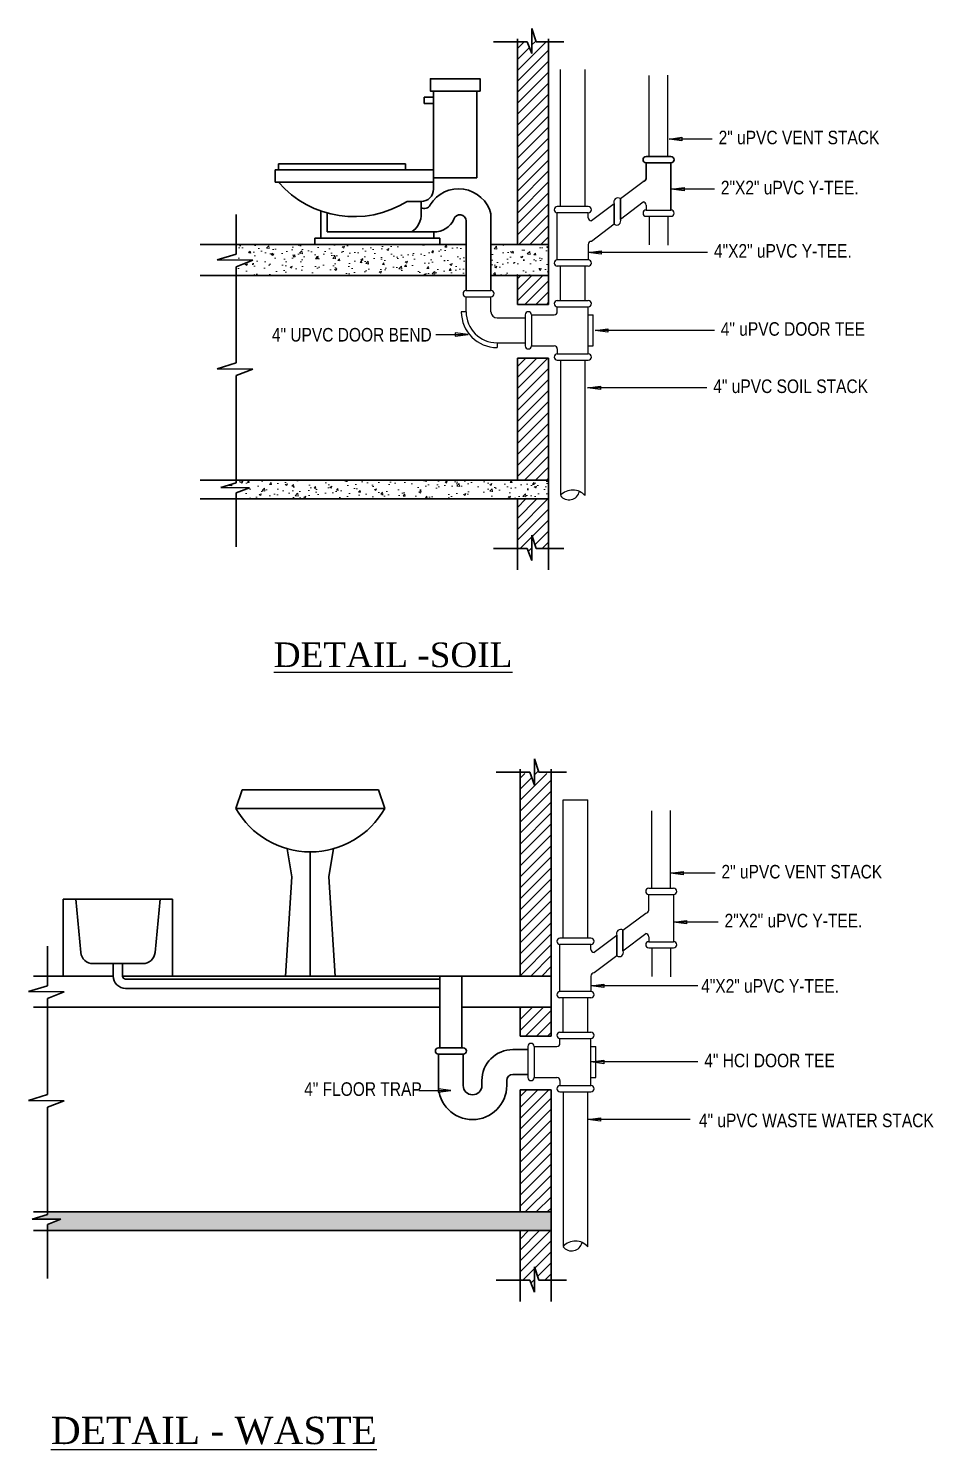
# Model space of a CAD drawing. Header units: inches. Extents: x -54558 to 35158, y -4190 to 41945.
# Drawn here: x 14829 to 15171, y -1558 to -1021 of the extents above; entities that cross this region are included whole.
import ezdxf

# ---------------------------------------------------------------- set-up
doc = ezdxf.new("R2010")
doc.units = ezdxf.units.IN
doc.header["$MEASUREMENT"] = 0
doc.layers.get('0').update_dxf_attribs({"true_color": 0xe4c8de})
for name, color, linetype, lineweight in [('Furniture', 42, 'Continuous', 30), ('Hatch', 8, 'Continuous', 13), ('WALL', 250, 'Continuous', 30)]:
    doc.layers.add(name, color=color, linetype=linetype, lineweight=lineweight)
for name, color, linetype in [('JOINT', 251, 'Continuous'), ('sheed', 253, 'Continuous'), ('SS', 3, 'Continuous'), ('text', 142, 'Continuous'), ('VS', 15, 'Continuous'), ('WWS', 11, 'Continuous')]:
    doc.layers.add(name, color=color, linetype=linetype)
doc.styles.get("Standard").update_dxf_attribs({"font": 'ARIALN.TTF'})
doc.styles.add('style4', font='times.ttf')
pattern_1 = [(45, (2508.4445, -6185.759), (-2.0717808, 2.0717808), [])]
pattern_2 = [(45, (5871.4517, 4211.983), (-2.0717808, 2.0717808), [])]

# ---------------------------------------------------------------- blocks, each defined once
blk = doc.blocks.new('Sink - Pedestal elevation')
for p, q in [((-11, 30), (-12, 27)), ((-11, 30), (11, 30)), ((11, 30), (12, 27)), ((-12, 27), (12, 27)), ((-3, 16), (-3.7523, 20.5139)), ((0, 20), (0, 0)), ((3.7527, 20.5157), (3, 16)), ((-4, 0), (-3, 16)), ((3, 16), (4, 0)), ((-4, 0), (4, 0))]:
    blk.add_line(p, q)
blk.add_arc((0, 33.7857), 13.7857, 209.4871, 330.5129)

msp = doc.modelspace()

# ---------------------------------------------------------------- hatches: boundary and pattern name
at = {"layer": 'Hatch'}
h = msp.add_hatch(dxfattribs=at)
h.set_pattern_fill('AR-CONC', color=256, scale=1.171976, style=0)
h.set_pattern_definition([(50, (2507.441, -5909.477), (8.4061187, -0.73544), [0.878982, -9.6688037]), (355, (2507.441, -5909.477), (-1.6261326, 8.815513), [0.7031857, -7.735043]), (100.4514, (2508.142, -5909.538), (6.7799923, 8.0800674), [0.74702, -8.217219]), (46.1842, (2507.441, -5907.133), (12.507811, -1.9398435), [1.318473, -14.503206]), (96.6356, (2508.484, -5907.295), (10.954025, 11.41643), [1.12053, -12.325826]), (351.1842, (2507.441, -5907.133), (10.954016, 11.416438), [1.054779, -11.602564]), (21, (2508.613, -5907.719), (6.9956086, -4.7185976), [0.878982, -9.6688037]), (326, (2508.613, -5907.719), (2.851598, 8.498586), [0.7031857, -7.735043]), (71.4514, (2509.196, -5908.112), (9.8472093, 3.7799807), [0.74702, -8.217219]), (37.5, (2507.4412, -5909.477), (0.1425106, 3.9014368), [0, -7.6412849, 0, -7.8522406, 0, -7.7643424]), (7.5, (2507.4412, -5909.477), (3.0831124, 4.6224114), [0, -4.4769491, 0, -7.4654884, 0, -2.95924]), (327.5, (2504.8277, -5909.477), (6.25627195, -0.2643377), [0, -2.9299405, 0, -9.1414144, 0, -12.1299538]), (317.5, (2503.656, -5909.477), (6.8348032, 1.1732066), [0, -3.8089227, 0, -6.0708368, 0, -8.6140251])])
h.paths.add_polyline_path([(14994.011, -1114.108), (14994.011, -1102.388), (14945.371, -1102.388), (14907.143, -1102.388), (14907.143, -1106.076), (14899.938, -1108.286), (14913.484, -1108.368), (14907.143, -1110.829), (14907.143, -1114.108)])
h.paths.add_polyline_path([(15003.387, -1102.388), (15003.387, -1114.108), (15025.104, -1114.108), (15025.104, -1102.388)])
h = msp.add_hatch(dxfattribs=at)
h.set_pattern_fill('AR-CONC', color=256, scale=1.171976, style=0)
h.set_pattern_definition([(50, (2507.441, -5909.477), (8.4061187, -0.73544), [0.878982, -9.6688037]), (355, (2507.441, -5909.477), (-1.6261326, 8.815513), [0.7031857, -7.735043]), (100.4514, (2508.142, -5909.538), (6.7799923, 8.0800674), [0.74702, -8.217219]), (46.1842, (2507.441, -5907.133), (12.507811, -1.9398435), [1.318473, -14.503206]), (96.6356, (2508.484, -5907.295), (10.954025, 11.41643), [1.12053, -12.325826]), (351.1842, (2507.441, -5907.133), (10.954016, 11.416438), [1.054779, -11.602564]), (21, (2508.613, -5907.719), (6.9956086, -4.7185976), [0.878982, -9.6688037]), (326, (2508.613, -5907.719), (2.851598, 8.498586), [0.7031857, -7.735043]), (71.4514, (2509.196, -5908.112), (9.8472093, 3.7799807), [0.74702, -8.217219]), (37.5, (2507.4412, -5909.477), (0.1425106, 3.9014368), [0, -7.6412849, 0, -7.8522406, 0, -7.7643424]), (7.5, (2507.4412, -5909.477), (3.0831124, 4.6224114), [0, -4.4769491, 0, -7.4654884, 0, -2.95924]), (327.5, (2504.8277, -5909.477), (6.25627195, -0.2643377), [0, -2.9299405, 0, -9.1414144, 0, -12.1299538]), (317.5, (2503.656, -5909.477), (6.8348032, 1.1732066), [0, -3.8089227, 0, -6.0708368, 0, -8.6140251])])
h.paths.add_polyline_path([(14907.143, -1191.458), (14907.143, -1192.437), (14901.379, -1194.205), (14912.215, -1194.271), (14907.143, -1196.24), (14907.143, -1198.49), (15025.104, -1198.49), (15025.104, -1191.458)])
h = msp.add_hatch(dxfattribs=at)
h.set_pattern_fill('LINE', color=256, scale=23.439524, angle=45, style=0)
h.set_pattern_definition(pattern_1)
h.paths.add_polyline_path([(15014.388, -1378.67), (15026.107, -1378.67), (15026.107, -1302.165), (15021.414, -1302.165), (15019.867, -1297.122), (15019.81, -1306.603), (15018.087, -1302.165), (15014.388, -1302.165)])
h = msp.add_hatch(dxfattribs=at)
h.set_pattern_fill('LINE', color=256, scale=23.439524, angle=45, style=0)
h.set_pattern_definition(pattern_1)
h.paths.add_polyline_path([(15014.388, -1401.337), (15026.107, -1401.337), (15026.107, -1390.39), (15014.388, -1390.39)])
h = msp.add_hatch(dxfattribs=at)
h.set_pattern_fill('LINE', color=256, scale=23.439524, angle=45, style=0)
h.set_pattern_definition(pattern_1)
h.paths.add_polyline_path([(15014.388, -1467.74), (15026.107, -1467.74), (15026.107, -1421.624), (15014.388, -1421.624)])
h = msp.add_hatch(dxfattribs=at)
h.set_pattern_fill('AR-CONC', color=256, scale=1.171976, style=0)
h.set_pattern_definition([(50, (2508.4445, -6185.759), (8.4061187, -0.73544), [0.878982, -9.6688037]), (355, (2508.4445, -6185.759), (-1.6261326, 8.815513), [0.7031857, -7.735043]), (100.4514, (2509.145, -6185.82), (6.7799923, 8.0800674), [0.74702, -8.217219]), (46.1842, (2508.445, -6183.415), (12.507811, -1.9398435), [1.318473, -14.503206]), (96.6356, (2509.487, -6183.577), (10.954025, 11.41643), [1.12053, -12.325826]), (351.1842, (2508.445, -6183.415), (10.954016, 11.416438), [1.054779, -11.602564]), (21, (2509.6165, -6184.001), (6.9956086, -4.7185976), [0.878982, -9.6688037]), (326, (2509.6165, -6184.001), (2.851598, 8.498586), [0.7031857, -7.735043]), (71.4514, (2510.1995, -6184.394), (9.8472093, 3.7799807), [0.74702, -8.217219]), (37.5, (2508.4445, -6185.759), (0.1425106, 3.9014368), [0, -7.6412849, 0, -7.8522406, 0, -7.7643424]), (7.5, (2508.4445, -6185.759), (3.0831124, 4.6224114), [0, -4.4769491, 0, -7.4654884, 0, -2.95924]), (327.5, (2505.831, -6185.759), (6.25627195, -0.2643377), [0, -2.9299405, 0, -9.1414144, 0, -12.1299538]), (317.5, (2504.659, -6185.759), (6.8348032, 1.1732066), [0, -3.8089227, 0, -6.0708368, 0, -8.6140251])])
h.paths.add_polyline_path([(14835.915, -1467.74), (14835.915, -1468.719), (14830.151, -1470.487), (14840.987, -1470.553), (14835.915, -1472.522), (14835.915, -1474.772), (15026.107, -1474.772), (15026.107, -1467.74)])
h = msp.add_hatch(dxfattribs=at)
h.set_pattern_fill('LINE', color=256, scale=23.439524, angle=45, style=0)
h.set_pattern_definition(pattern_1)
h.paths.add_polyline_path([(15026.107, -1474.772), (15014.388, -1474.772), (15014.388, -1493.56), (15018.087, -1493.56), (15019.81, -1497.998), (15019.867, -1488.517), (15021.414, -1493.56), (15026.107, -1493.56)])
at = {"layer": 'sheed'}
h = msp.add_hatch(dxfattribs=at)
h.set_pattern_fill('LINE', color=256, scale=23.439524, angle=45, style=0)
h.set_pattern_definition(pattern_2)
h.paths.add_polyline_path([(15013.384, -1102.388), (15025.104, -1102.388), (15025.104, -1025.883), (15020.411, -1025.883), (15018.864, -1020.84), (15018.806, -1030.321), (15017.084, -1025.883), (15013.384, -1025.883)])
h = msp.add_hatch(dxfattribs=at)
h.set_pattern_fill('LINE', color=256, scale=23.439524, angle=45, style=0)
h.set_pattern_definition(pattern_2)
h.paths.add_polyline_path([(15013.384, -1125.055), (15025.104, -1125.055), (15025.104, -1114.108), (15013.384, -1114.108)])
h = msp.add_hatch(dxfattribs=at)
h.set_pattern_fill('LINE', color=256, scale=23.439524, angle=45, style=0)
h.set_pattern_definition(pattern_2)
h.paths.add_polyline_path([(15013.384, -1191.458), (15025.104, -1191.458), (15025.104, -1145.342), (15013.384, -1145.342)])
h = msp.add_hatch(dxfattribs=at)
h.set_pattern_fill('LINE', color=256, scale=23.439524, angle=45, style=0)
h.set_pattern_definition([(45, (2507.4412, -5909.477), (-2.0717808, 2.0717808), [])])
h.paths.add_polyline_path([(15025.104, -1198.49), (15013.384, -1198.49), (15013.384, -1217.278), (15017.084, -1217.278), (15018.806, -1221.716), (15018.864, -1212.235), (15020.411, -1217.278), (15025.104, -1217.278)])

# ---------------------------------------------------------------- linework, layer by layer
at = {"layer": 'Furniture'}
for p, q in [((14981.702, -1044.507), (14981.702, -1081.514)), ((14998.11, -1077.322), (14998.11, -1044.507)), ((14981.702, -1046.851), (14978.186, -1046.851)), ((14978.186, -1046.851), (14978.186, -1049.194)), ((14978.186, -1049.194), (14981.702, -1049.194)), ((14923.103, -1071.916), (14971.154, -1071.916)), ((14923.103, -1074.26), (14923.103, -1071.916)), ((14971.154, -1071.916), (14971.154, -1074.26)), ((15061.996, -1069.26), (15071.371, -1069.26)), ((15061.996, -1077.466), (15061.996, -1071.604)), ((15061.996, -1071.604), (15071.371, -1071.604)), ((15071.371, -1071.604), (15071.371, -1089.426)), ((14981.702, -1074.26), (14921.931, -1074.26)), ((14921.931, -1074.26), (14921.931, -1078.948)), ((14981.702, -1077.322), (14998.11, -1077.322)), ((14921.931, -1078.948), (14981.702, -1078.948)), ((14971.763, -1086.202), (14977.014, -1086.202)), ((14976.974, -1090.668), (14976.974, -1086.202)), ((14939.155, -1097.7), (14939.155, -1089.784)), ((14941.499, -1090.52), (14941.499, -1097.7)), ((14994.011, -1119.797), (14994.011, -1093.543)), ((15003.387, -1119.797), (15003.387, -1090.864)), ((14984.112, -1100.044), (14936.811, -1100.044)), ((14936.811, -1100.044), (14936.811, -1102.388)), ((14939.155, -1100.044), (14939.155, -1097.7)), ((14941.499, -1097.7), (14981.768, -1097.7)), ((14981.768, -1097.7), (14981.768, -1100.044)), ((14984.112, -1102.388), (14984.112, -1100.044)), ((14841.88, -1349.629), (14841.88, -1378.67)), ((14841.88, -1349.629), (14878.466, -1349.629)), ((14848.504, -1369.743), (14846.568, -1349.629)), ((14876.53, -1369.743), (14878.466, -1349.629)), ((14878.466, -1349.629), (14883.154, -1349.629)), ((14883.154, -1349.629), (14883.154, -1378.67)), ((14853.17, -1373.982), (14871.864, -1373.982)), ((14860.726, -1373.982), (14860.726, -1378.67)), ((14864.242, -1373.982), (14864.242, -1378.67)), ((14984.137, -1405.817), (14984.137, -1378.67)), ((14992.341, -1405.817), (14992.341, -1378.67)), ((14865.414, -1379.842), (14984.137, -1379.842)), ((14865.414, -1383.358), (14984.137, -1383.358)), ((14983.551, -1405.817), (14992.927, -1405.817)), ((14983.551, -1420.016), (14983.551, -1408.161)), ((14983.551, -1408.161), (14992.927, -1408.161)), ((14992.927, -1420.016), (14992.927, -1408.161)), ((15011.679, -1406.453), (15017.34, -1406.453)), ((15011.679, -1415.829), (15017.34, -1415.829)), ((14999.959, -1420.016), (14999.959, -1418.173)), ((15009.335, -1420.016), (15009.335, -1418.173))]:
    msp.add_line(p, q, dxfattribs=at)
msp.add_lwpolyline([(14999.282, -1044.507), (14999.282, -1039.819), (14980.53, -1039.819), (14980.53, -1044.507)], close=True, dxfattribs=at)
for centre, radius, start, end in [((15061.996, -1070.432), 1.172, 90, 270), ((15071.371, -1070.432), 1.172, 270, 90), ((15060.824, -1077.466), 1.172, 270, 0), ((14951.711, -1053.878), 38.038, 221.22977, 301.81285), ((14977.014, -1081.514), 4.688, 270, 0), ((14991.21, -1093.969), 12.566, 14.3067, 148.95949), ((14978.291, -1086.429), 2.399, 236.70433, 333.77987), ((14969.356, -1091.254), 7.64, 302.4712, 4.3987), ((14981.86, -1089.365), 8.335, 269.36404, 335.07938), ((14991.667, -1093.543), 2.344, 0, 163.49905), ((14853.17, -1369.294), 4.688, 185.49772, 270), ((14871.864, -1369.294), 4.688, 270, 354.50228), ((14865.414, -1378.67), 4.688, 180, 270), ((14865.414, -1378.67), 1.172, 180, 270), ((14983.551, -1406.989), 1.172, 90, 270), ((14992.927, -1406.989), 1.172, 270, 90), ((15011.679, -1418.173), 11.72, 90, 180), ((15011.679, -1418.173), 2.344, 90, 180), ((14996.443, -1420.016), 12.892, 180, 0), ((14996.443, -1420.016), 3.516, 180, 0)]:
    msp.add_arc(centre, radius, start, end, dxfattribs=at)
at = {"layer": 'JOINT'}
for p, q in [((15052.245, -1085.106), (15060.824, -1078.638)), ((15040.151, -1088.119), (15028.431, -1088.119)), ((15049.901, -1087.046), (15041.323, -1093.514)), ((15049.901, -1087.046), (15049.901, -1094.783)), ((15049.901, -1094.783), (15049.901, -1087.046)), ((15052.245, -1085.106), (15052.245, -1092.843)), ((15052.245, -1092.843), (15052.245, -1085.106)), ((15052.245, -1092.843), (15060.824, -1086.375)), ((15061.996, -1087.547), (15061.996, -1089.426)), ((15040.151, -1090.463), (15028.431, -1090.463)), ((15028.431, -1108.284), (15028.431, -1090.463)), ((15040.151, -1092.342), (15040.151, -1090.463)), ((15049.901, -1094.783), (15041.323, -1101.25)), ((15061.996, -1089.426), (15071.371, -1089.426)), ((15061.996, -1091.77), (15071.371, -1091.77)), ((15040.151, -1102.422), (15040.151, -1108.284)), ((15040.151, -1108.284), (15028.431, -1108.284)), ((15040.151, -1110.628), (15028.431, -1110.628)), ((15029.603, -1123.604), (15029.603, -1110.628)), ((15038.979, -1123.604), (15038.979, -1110.628)), ((14994.011, -1119.797), (15003.387, -1119.797)), ((14994.011, -1122.141), (15003.387, -1122.141)), ((14994.011, -1127.827), (14994.011, -1122.141)), ((15003.387, -1127.827), (15003.387, -1122.141)), ((15028.431, -1123.604), (15040.151, -1123.604)), ((15028.431, -1125.948), (15040.151, -1125.948)), ((15028.431, -1127.827), (15028.431, -1125.948)), ((15040.151, -1143.77), (15040.151, -1125.948)), ((14994.011, -1127.827), (14992.189, -1127.827)), ((15005.731, -1130.171), (15016.337, -1130.171)), ((15016.337, -1128.999), (15016.337, -1140.719)), ((15018.681, -1128.999), (15018.681, -1140.719)), ((15018.681, -1128.999), (15027.259, -1128.999)), ((15040.151, -1128.962), (15041.973, -1128.962)), ((15041.973, -1140.76), (15041.973, -1128.962)), ((15005.731, -1139.547), (15005.731, -1141.369)), ((15005.731, -1139.547), (15016.337, -1139.547)), ((15018.681, -1140.719), (15027.259, -1140.719)), ((15028.431, -1141.891), (15028.431, -1143.77)), ((15040.151, -1140.76), (15041.973, -1140.76)), ((15028.431, -1143.77), (15040.151, -1143.77)), ((15028.431, -1146.114), (15040.151, -1146.114)), ((15062.999, -1345.542), (15072.375, -1345.542)), ((15062.999, -1347.886), (15072.375, -1347.886)), ((15062.999, -1353.748), (15062.999, -1347.886)), ((15072.375, -1347.886), (15072.375, -1365.708)), ((15053.248, -1361.388), (15061.827, -1354.92)), ((15053.248, -1369.125), (15053.248, -1361.388)), ((15053.248, -1361.388), (15053.248, -1369.125)), ((15053.248, -1369.125), (15061.827, -1362.657)), ((15041.154, -1364.401), (15029.434, -1364.401)), ((15041.154, -1366.745), (15029.434, -1366.745)), ((15029.434, -1384.566), (15029.434, -1366.745)), ((15041.154, -1368.624), (15041.154, -1366.745)), ((15050.905, -1363.328), (15042.326, -1369.796)), ((15050.905, -1371.065), (15050.905, -1363.328)), ((15050.905, -1363.328), (15050.905, -1371.065)), ((15062.999, -1363.829), (15062.999, -1365.708)), ((15062.999, -1365.708), (15072.375, -1365.708)), ((15062.999, -1368.052), (15072.375, -1368.052)), ((15050.905, -1371.065), (15042.326, -1377.532)), ((15041.154, -1378.704), (15041.154, -1384.566)), ((15041.154, -1384.566), (15029.434, -1384.566)), ((15041.154, -1386.91), (15029.434, -1386.91)), ((15030.606, -1399.886), (15030.606, -1386.91)), ((15039.982, -1399.886), (15039.982, -1386.91)), ((15029.434, -1399.886), (15041.154, -1399.886)), ((15017.34, -1405.281), (15017.34, -1417.001)), ((15019.684, -1405.281), (15028.262, -1405.281)), ((15019.684, -1405.281), (15019.684, -1417.001)), ((15029.434, -1402.23), (15041.154, -1402.23)), ((15029.434, -1404.109), (15029.434, -1402.23)), ((15041.154, -1420.052), (15041.154, -1402.23)), ((15041.154, -1405.244), (15042.976, -1405.244)), ((15042.976, -1417.042), (15042.976, -1405.244)), ((15019.684, -1417.001), (15028.262, -1417.001)), ((15029.434, -1418.173), (15029.434, -1420.052)), ((15029.434, -1420.052), (15041.154, -1420.052)), ((15041.154, -1417.042), (15042.976, -1417.042)), ((15029.434, -1422.396), (15041.154, -1422.396))]:
    msp.add_line(p, q, dxfattribs=at)
for centre, radius, start, end in [((15028.431, -1089.291), 1.172, 90, 270), ((15040.151, -1089.291), 1.172, 270, 90), ((15051.329, -1086.385), 1.574, 54.40148, 204.83289), ((15051.329, -1086.385), 1.574, 54.40148, 204.83289), ((15060.824, -1087.547), 1.172, 0, 90), ((15041.323, -1092.342), 1.172, 180, 270), ((15050.817, -1093.503), 1.574, 234.40148, 24.83289), ((15050.817, -1093.503), 1.574, 234.40148, 24.83289), ((15061.996, -1090.598), 1.172, 90, 270), ((15071.371, -1090.598), 1.172, 270, 90), ((15041.323, -1102.422), 1.172, 90, 180), ((15028.431, -1109.456), 1.172, 90, 270), ((15040.151, -1109.456), 1.172, 270, 90), ((14994.011, -1120.969), 1.172, 90, 270), ((15003.387, -1120.969), 1.172, 270, 90), ((15028.431, -1124.776), 1.172, 90, 270), ((15040.151, -1124.776), 1.172, 270, 90), ((15005.731, -1127.827), 13.542, 180, 270), ((15005.731, -1127.827), 11.72, 180, 270), ((15005.731, -1127.827), 2.344, 180, 270), ((15017.509, -1128.999), 1.172, 0, 180), ((15027.259, -1127.827), 1.172, 270, 0), ((15017.509, -1140.719), 1.172, 180, 0), ((15027.259, -1141.891), 1.172, 0, 90), ((15028.431, -1144.942), 1.172, 90, 270), ((15040.151, -1144.942), 1.172, 270, 90), ((15062.999, -1346.714), 1.172, 90, 270), ((15072.375, -1346.714), 1.172, 270, 90), ((15061.827, -1353.748), 1.172, 270, 0), ((15052.333, -1362.667), 1.574, 54.40148, 204.83289), ((15052.333, -1362.667), 1.574, 54.40148, 204.83289), ((15061.827, -1363.829), 1.172, 0, 90), ((15029.434, -1365.573), 1.172, 90, 270), ((15041.154, -1365.573), 1.172, 270, 90), ((15062.999, -1366.88), 1.172, 90, 270), ((15072.375, -1366.88), 1.172, 270, 90), ((15042.326, -1368.624), 1.172, 180, 270), ((15051.82, -1369.785), 1.574, 234.40148, 24.83289), ((15051.82, -1369.785), 1.574, 234.40148, 24.83289), ((15042.326, -1378.704), 1.172, 90, 180), ((15029.434, -1385.738), 1.172, 90, 270), ((15041.154, -1385.738), 1.172, 270, 90), ((15029.434, -1401.058), 1.172, 90, 270), ((15041.154, -1401.058), 1.172, 270, 90), ((15018.512, -1405.281), 1.172, 0, 180), ((15028.262, -1404.109), 1.172, 270, 0), ((15018.512, -1417.001), 1.172, 180, 0), ((15028.262, -1418.173), 1.172, 0, 90), ((15029.434, -1421.224), 1.172, 90, 270), ((15041.154, -1421.224), 1.172, 270, 90)]:
    msp.add_arc(centre, radius, start, end, dxfattribs=at)
at = {"layer": 'sheed', "ltscale": 10}
msp.add_line((15030.606, -1312.154), (15039.982, -1312.154), dxfattribs=at)
at = {"layer": 'SS'}
for p, q in [((15029.603, -1088.119), (15029.603, -1036.372)), ((15038.979, -1088.119), (15038.979, -1036.372)), ((15029.603, -1146.114), (15029.603, -1197.134)), ((15038.979, -1197.275), (15038.979, -1146.114))]:
    msp.add_line(p, q, dxfattribs=at)
for centre, radius, start, end in [((15034.226, -1201.545), 6.39, 41.93283, 136.3382), ((15032.829, -1194.781), 4.077, 217.71034, 347.00983)]:
    msp.add_arc(centre, radius, start, end, dxfattribs=at)
at = {"layer": 'text'}
for points in [[(15086.978, -1062.599), (15070.644, -1062.599), (15075.466, -1061.964), (15075.466, -1063.259), (15070.644, -1062.599)], [(15087.815, -1081.514), (15071.481, -1081.514), (15076.303, -1080.879), (15076.303, -1082.173), (15071.481, -1081.514)], [(15085.221, -1105.419), (15040.151, -1105.419), (15044.973, -1104.783), (15044.973, -1106.078), (15040.151, -1105.419)], [(14982.559, -1136.433), (14994.751, -1136.433), (14989.928, -1135.798), (14989.928, -1137.093), (14994.751, -1136.433)], [(15087.79, -1134.9), (15042.72, -1134.9), (15047.542, -1134.265), (15047.542, -1135.559), (15042.72, -1134.9)], [(15084.963, -1156.529), (15039.893, -1156.529), (15044.715, -1155.894), (15044.715, -1157.189), (15039.893, -1156.529)], [(15088.053, -1339.846), (15071.203, -1339.846), (15076.025, -1339.211), (15076.025, -1340.506), (15071.203, -1339.846)], [(15089.225, -1358.312), (15072.375, -1358.312), (15077.197, -1357.677), (15077.197, -1358.972), (15072.375, -1358.312)], [(15081.567, -1382.362), (15041.154, -1382.362), (15045.977, -1381.727), (15045.977, -1383.021), (15041.154, -1382.362)], [(15081.567, -1411.141), (15041.154, -1411.141), (15045.977, -1410.506), (15045.977, -1411.801), (15041.154, -1411.141)], [(14976.089, -1421.935), (14988.281, -1421.935), (14983.458, -1421.3), (14983.458, -1422.594), (14988.281, -1421.935)], [(15078.672, -1432.811), (15039.982, -1432.811), (15044.805, -1432.176), (15044.805, -1433.471), (15039.982, -1432.811)]]:
    msp.add_lwpolyline(points, dxfattribs=at)
at = {"layer": 'VS'}
for p, q in [((15063.167, -1069.26), (15063.167, -1038.608)), ((15070.199, -1069.26), (15070.199, -1038.446)), ((15063.167, -1091.77), (15063.167, -1102.529)), ((15070.199, -1091.77), (15070.199, -1102.749)), ((15064.171, -1345.542), (15064.171, -1316.309)), ((15071.203, -1345.542), (15071.203, -1316.147)), ((15064.171, -1368.052), (15064.171, -1378.811)), ((15071.203, -1368.052), (15071.203, -1379.031))]:
    msp.add_line(p, q, dxfattribs=at)
at = {"layer": 'WALL'}
for p, q in [((15013.384, -1102.388), (15013.384, -1024.813)), ((15018.864, -1020.84), (15018.806, -1030.321)), ((15020.411, -1025.883), (15018.864, -1020.84)), ((15025.104, -1102.388), (15025.104, -1024.813)), ((15017.084, -1025.883), (15004.364, -1025.883)), ((15018.806, -1030.321), (15017.084, -1025.883)), ((15030.92, -1025.883), (15020.411, -1025.883)), ((14907.143, -1091.062), (14907.143, -1106.076)), ((14893.586, -1102.388), (14994.011, -1102.388)), ((14945.371, -1102.388), (14994.011, -1102.388)), ((15003.387, -1102.388), (15025.104, -1102.388)), ((15025.104, -1102.388), (15025.104, -1114.108)), ((14907.143, -1106.076), (14899.938, -1108.286)), ((14899.938, -1108.286), (14913.484, -1108.368)), ((14913.484, -1108.368), (14907.143, -1110.829)), ((14907.143, -1110.829), (14907.143, -1147.172)), ((14893.586, -1114.108), (14994.011, -1114.108)), ((15003.387, -1114.108), (15025.104, -1114.108)), ((15013.384, -1114.108), (15013.384, -1125.055)), ((15025.104, -1114.108), (15025.104, -1125.055)), ((15013.384, -1125.055), (15025.104, -1125.055)), ((14907.143, -1147.172), (14899.938, -1149.382)), ((15013.384, -1145.342), (15013.384, -1191.458)), ((15013.384, -1145.342), (15025.104, -1145.342)), ((15025.104, -1145.342), (15025.104, -1191.458)), ((14899.938, -1149.382), (14913.484, -1149.464)), ((14913.484, -1149.464), (14907.143, -1151.925)), ((14907.143, -1151.925), (14907.143, -1192.437)), ((14893.586, -1191.458), (15025.104, -1191.458)), ((14907.143, -1192.437), (14901.379, -1194.205)), ((14901.379, -1194.205), (14912.215, -1194.271)), ((14912.215, -1194.271), (14907.143, -1196.24)), ((14907.143, -1196.24), (14907.143, -1216.589)), ((15025.104, -1191.458), (15025.104, -1198.49)), ((14893.586, -1198.49), (15025.104, -1198.49)), ((15013.384, -1198.49), (15013.384, -1225.285)), ((15025.104, -1198.49), (15025.104, -1225.285)), ((15018.864, -1212.235), (15018.806, -1221.716)), ((15020.411, -1217.278), (15018.864, -1212.235)), ((15017.084, -1217.278), (15004.364, -1217.278)), ((15018.806, -1221.716), (15017.084, -1217.278)), ((15030.92, -1217.278), (15020.411, -1217.278)), ((15019.867, -1296.607), (15019.81, -1306.603)), ((15021.414, -1301.65), (15019.867, -1296.607)), ((15018.087, -1301.65), (15005.367, -1301.65)), ((15014.388, -1378.67), (15014.388, -1300.58)), ((15019.81, -1306.603), (15018.087, -1301.65)), ((15031.923, -1301.65), (15021.414, -1301.65)), ((15026.107, -1378.67), (15026.107, -1300.58)), ((14835.915, -1367.344), (14835.915, -1382.358)), ((14830.577, -1378.67), (14860.726, -1378.67)), ((14864.242, -1378.67), (15003.685, -1378.67)), ((14946.374, -1378.67), (15026.107, -1378.67)), ((15026.107, -1378.67), (15026.107, -1390.39)), ((14835.915, -1382.358), (14828.71, -1384.568)), ((14828.71, -1384.568), (14842.255, -1384.65)), ((14842.255, -1384.65), (14835.915, -1387.111)), ((14835.915, -1387.111), (14835.915, -1423.454)), ((14830.577, -1390.39), (14984.137, -1390.39)), ((14992.341, -1390.39), (15026.107, -1390.39)), ((15014.388, -1390.39), (15014.388, -1401.337)), ((15026.107, -1390.39), (15026.107, -1401.337)), ((15014.388, -1401.337), (15026.107, -1401.337)), ((15014.388, -1421.624), (15014.388, -1467.74)), ((15014.388, -1421.624), (15026.107, -1421.624)), ((15026.107, -1421.624), (15026.107, -1467.74)), ((14835.915, -1423.454), (14828.71, -1425.664)), ((14828.71, -1425.664), (14842.255, -1425.746)), ((14842.255, -1425.746), (14835.915, -1428.207)), ((14835.915, -1428.207), (14835.915, -1468.719)), ((14835.915, -1468.719), (14830.151, -1470.487)), ((14830.577, -1467.74), (15026.107, -1467.74)), ((15026.107, -1467.74), (15026.107, -1474.772)), ((14830.151, -1470.487), (14840.987, -1470.553)), ((14830.577, -1474.772), (15026.107, -1474.772)), ((14840.987, -1470.553), (14835.915, -1472.522)), ((14835.915, -1472.522), (14835.915, -1492.871)), ((15014.388, -1474.772), (15014.388, -1501.567)), ((15026.107, -1474.772), (15026.107, -1501.567)), ((15019.867, -1488.517), (15019.81, -1497.998)), ((15021.414, -1493.56), (15019.867, -1488.517)), ((15018.087, -1493.56), (15005.367, -1493.56)), ((15019.81, -1497.998), (15018.087, -1493.56)), ((15031.923, -1493.56), (15021.414, -1493.56))]:
    msp.add_line(p, q, dxfattribs=at)
at = {"layer": 'WWS'}
for p, q in [((15030.606, -1364.401), (15030.606, -1312.154)), ((15039.982, -1364.401), (15039.982, -1312.154)), ((15030.606, -1422.396), (15030.606, -1480.754)), ((15039.982, -1480.896), (15039.982, -1422.396))]:
    msp.add_line(p, q, dxfattribs=at)
for centre, radius, start, end in [((15035.229, -1485.166), 6.39, 41.93283, 136.3382), ((15033.832, -1478.402), 4.077, 217.71034, 347.00983)]:
    msp.add_arc(centre, radius, start, end, dxfattribs=at)

# ---------------------------------------------------------------- block references
at = {"layer": 'Furniture', "xscale": 2.343952416958928, "yscale": 2.343952416958928, "zscale": 2.34395241696}
msp.add_blockref('Sink - Pedestal elevation', (14935.166, -1378.67), dxfattribs=at)

# ---------------------------------------------------------------- texts
at = {"layer": 'text'}
for s, p in [('2" uPVC VENT STACK', (15089.366, -1064.587)), ('2"X2" uPVC Y-TEE.', (15090.203, -1083.502)), ('4"X2" uPVC Y-TEE.', (15087.609, -1107.407)), ('4" uPVC DOOR TEE', (15090.178, -1136.888)), ('4" UPVC DOOR BEND', (14920.644, -1139.075)), ('4" uPVC SOIL STACK', (15087.351, -1158.517)), ('2" uPVC VENT STACK', (15090.441, -1341.834)), ('2"X2" uPVC Y-TEE.', (15091.613, -1360.3)), ('4"X2" uPVC Y-TEE.', (15082.77, -1384.966)), ('4" HCI DOOR TEE', (15083.956, -1413.129)), ('4" FLOOR TRAP', (14932.835, -1423.923)), ('4" uPVC WASTE WATER STACK', (15081.922, -1435.755))]:
    msp.add_text(s, height=5.11577, dxfattribs=at).set_placement(p)
at = {"layer": 'text', "style": 'style4'}
for s, height, p in [('%%uDETAIL -SOIL', 9.3014, (14921.359, -1262.017)), ('%%UDETAIL - WASTE', 10.33489, (14837.182, -1555.434))]:
    msp.add_text(s, height=height, dxfattribs=at).set_placement(p)

doc.saveas('drawing.dxf')
